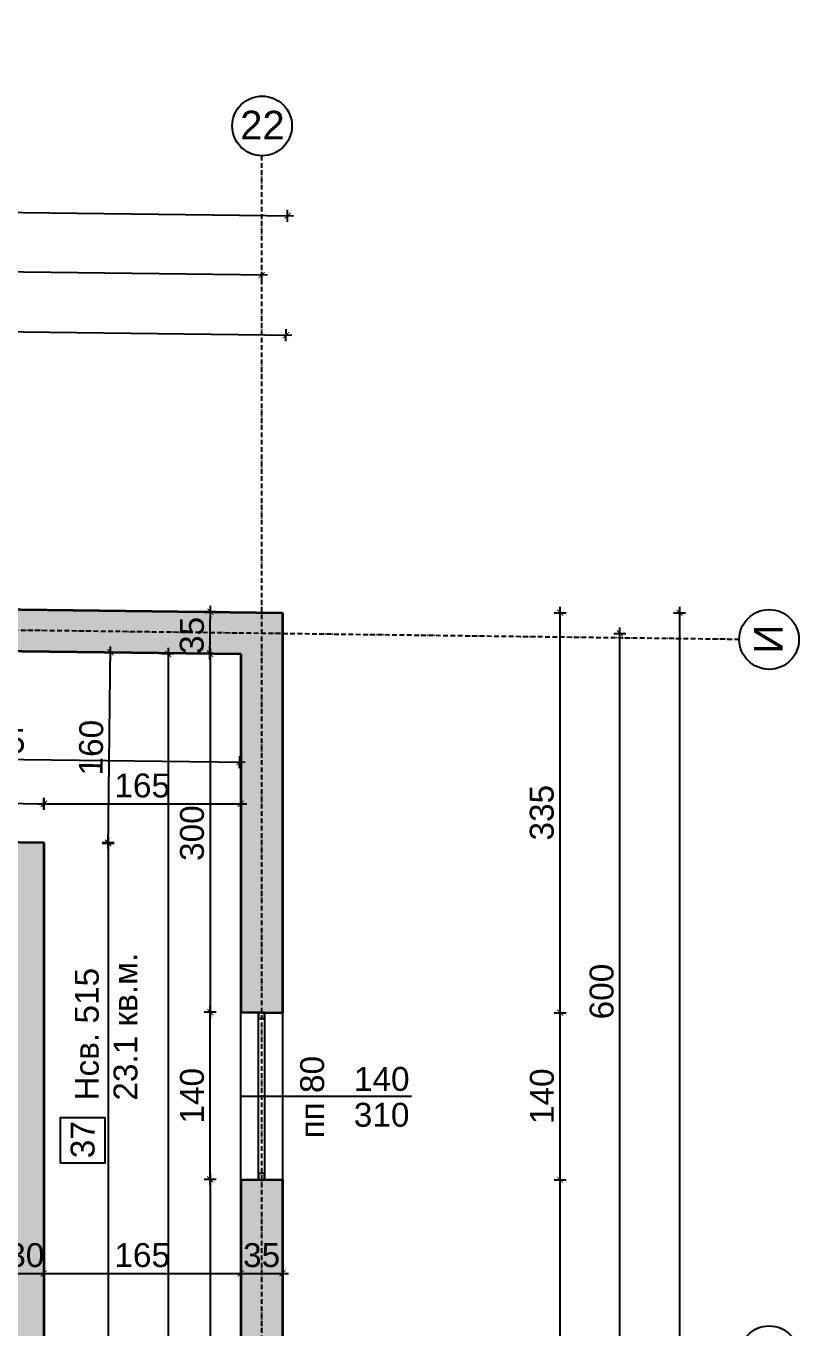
# Model space of a CAD drawing. Header units: inches. Extents: x -72385 to 39588, y -6525 to 66685.
# Drawn here: x -40437 to -39790, y 16374 to 17465 of the extents above; entities that cross this region are included whole.
import ezdxf

# ---------------------------------------------------------------- set-up
doc = ezdxf.new("R2010")
doc.units = ezdxf.units.IN
doc.header["$MEASUREMENT"] = 0
doc.linetypes.add('DashDot', pattern=[0.6, 0.4, -0.1, 0, -0.1])
for name, color, linetype, lineweight in [('Изгледни линии', 253, 'Continuous', 25), ('Надписи Hсв', 252, 'Continuous', 25), ('Надписи коти външни', 252, 'Continuous', 25), ('Надписи коти вътрешни', 252, 'Continuous', 25), ('Надписи номера на пом.', 252, 'Continuous', 25), ('Надписи Оси', 252, 'Continuous', 25), ('Надписи площ', 252, 'Continuous', 25), ('Надписи прозорци', 252, 'Continuous', 25), ('Оси', 252, 'DashDot', 25), ('Прозорци', 251, 'Continuous', 25), ('Разрезни линии', 7, 'Continuous', 35), ('Щрих стени', 254, 'Continuous', 25)]:
    doc.layers.add(name, color=color, linetype=linetype, lineweight=lineweight)
doc.styles.add('Arial Regular', font='arial.ttf')
doc.styles.get("Standard").update_dxf_attribs({"font": 'arial.ttf'})
doc.dimstyles.new('Annotative', dxfattribs={"dimscale": 0, "dimtxt": 20, "dimasz": 5, "dimexe": 5, "dimexo": 5, "dimgap": 5, "dimtad": 1, "dimdec": 0, "dimzin": 0, "dimdsep": 46, "dimtxsty": 'Standard', "dimblk": 'ARCHTICK', "dimcen": 5, "dimdle": 5, "dimadec": 0, "dimazin": 0, "dimtfac": 1, "dimtdec": 0, "dimtofl": 0, "dimtmove": 0, "dimatfit": 3, "dimldrblk": 'ARCHTICK', "dimfxl": 5, "dimfxlon": 1, "dimtolj": 1, "dimtzin": 0, "dimarcsym": 1})

# ---------------------------------------------------------------- blocks, each defined once
blk = doc.blocks.new('_ArchTick')
at = {"color": 0, "linetype": 'ByBlock', "const_width": 0.15}
blk.add_lwpolyline([(-0.5, -0.5), (0.5, 0.5)], dxfattribs=at)
blk = doc.blocks.new('*D8236')
at = {"layer": 'Defpoints', "color": 0, "ltscale": 50, "transparency": 16777216}
for p in [(-40421.9, 16813.6), (-40662.3, 16784.1), (-40422.3, 16781)]:
    blk.add_point(p, dxfattribs=at)
at = {"layer": 'Надписи коти вътрешни', "color": 0, "lineweight": -2, "ltscale": 50, "transparency": 16777216}
for p, q in [((-40666.9, 16816.7), (-40416.9, 16813.5)), ((-40662, 16811.6), (-40661.9, 16821.6)), ((-40422, 16808.6), (-40421.9, 16818.6))]:
    blk.add_line(p, q, dxfattribs=at)
at = {"layer": 'Надписи коти вътрешни', "color": 0, "lineweight": -2, "ltscale": 50, "transparency": 16777216, "xscale": 5, "yscale": 5, "zscale": 5}
for p, rotation in [((-40661.9, 16816.6), 179.2706286525471), ((-40421.9, 16813.6), 359.2706286525471)]:
    blk.add_blockref('_ArchTick', p, dxfattribs=dict(at, rotation=rotation))
at = {"layer": 'Надписи коти вътрешни', "color": 0, "ltscale": 50, "transparency": 16777216, "insert": (-40506.8, 16829.9), "char_height": 20, "attachment_point": 5, "rotation": 359.2706}
blk.add_mtext('\\A1;240', dxfattribs=at)
blk = doc.blocks.new('*D4502')
at = {"layer": 'Defpoints', "color": 0, "ltscale": 50, "transparency": 16777216}
for p in [(-40257.3, 16813.5), (-40422.3, 16781), (-40257.3, 16781)]:
    blk.add_point(p, dxfattribs=at)
at = {"layer": 'Надписи коти вътрешни', "color": 0, "lineweight": -2, "ltscale": 50, "transparency": 16777216}
for p, q in [((-40422.3, 16808.5), (-40422.3, 16818.5)), ((-40257.3, 16808.5), (-40257.3, 16818.5)), ((-40427.3, 16813.5), (-40252.3, 16813.5))]:
    blk.add_line(p, q, dxfattribs=at)
at = {"layer": 'Надписи коти вътрешни', "color": 0, "lineweight": -2, "ltscale": 50, "transparency": 16777216, "xscale": 5, "yscale": 5, "zscale": 5, "rotation": 180}
blk.add_blockref('_ArchTick', (-40422.3, 16813.5), dxfattribs=at)
at = {"layer": 'Надписи коти вътрешни', "color": 0, "lineweight": -2, "ltscale": 50, "transparency": 16777216, "xscale": 5, "yscale": 5, "zscale": 5}
blk.add_blockref('_ArchTick', (-40257.3, 16813.5), dxfattribs=at)
at = {"layer": 'Надписи коти вътрешни', "color": 0, "ltscale": 50, "transparency": 16777216, "insert": (-40339.8, 16828.7), "char_height": 20, "attachment_point": 5}
blk.add_mtext('\\A1;165', dxfattribs=at)
blk = doc.blocks.new('*D1223')
at = {"layer": 'Defpoints', "color": 0, "ltscale": 50, "transparency": 16777216}
for p in [(-40662.3, 16944.1), (-40257.3, 16939), (-40258.5, 16848.4)]:
    blk.add_point(p, dxfattribs=at)
at = {"layer": 'Надписи коти вътрешни', "color": 0, "lineweight": -2, "ltscale": 50, "transparency": 16777216}
for p, q in [((-40668.5, 16853.6), (-40253.5, 16848.3)), ((-40663.4, 16858.5), (-40663.6, 16848.5)), ((-40258.4, 16853.4), (-40258.6, 16843.4))]:
    blk.add_line(p, q, dxfattribs=at)
at = {"layer": 'Надписи коти вътрешни', "color": 0, "lineweight": -2, "ltscale": 50, "transparency": 16777216, "xscale": 5, "yscale": 5, "zscale": 5}
for p, rotation in [((-40663.5, 16853.5), 179.2706286525467), ((-40258.5, 16848.4), 359.2706286525467)]:
    blk.add_blockref('_ArchTick', p, dxfattribs=dict(at, rotation=rotation))
at = {"layer": 'Надписи коти вътрешни', "color": 0, "ltscale": 50, "transparency": 16777216, "insert": (-40460.8, 16866.2), "char_height": 20, "attachment_point": 5, "rotation": 359.2706}
blk.add_mtext('\\A1;405', dxfattribs=at)
blk = doc.blocks.new('*D1227')
at = {"layer": 'Defpoints', "color": 0, "ltscale": 50, "transparency": 16777216}
for p in [(-40257.3, 16939), (-40282.8, 16638.9), (-40257.3, 16638.9)]:
    blk.add_point(p, dxfattribs=at)
at = {"layer": 'Надписи коти вътрешни', "color": 0, "lineweight": -2, "ltscale": 50, "transparency": 16777216}
for p, q in [((-40277.8, 16939), (-40287.8, 16939)), ((-40282.8, 16944), (-40282.8, 16633.9)), ((-40277.8, 16638.9), (-40287.8, 16638.9))]:
    blk.add_line(p, q, dxfattribs=at)
at = {"layer": 'Надписи коти вътрешни', "color": 0, "lineweight": -2, "ltscale": 50, "transparency": 16777216, "xscale": 5, "yscale": 5, "zscale": 5}
for p, rotation in [((-40282.8, 16939), 90), ((-40282.8, 16638.9), 270)]:
    blk.add_blockref('_ArchTick', p, dxfattribs=dict(at, rotation=rotation))
at = {"layer": 'Надписи коти вътрешни', "color": 0, "ltscale": 50, "transparency": 16777216, "insert": (-40298, 16788.9), "char_height": 20, "attachment_point": 5, "rotation": 90}
blk.add_mtext('\\A1;300', dxfattribs=at)
blk = doc.blocks.new('*D1228')
at = {"layer": 'Defpoints', "color": 0, "ltscale": 50, "transparency": 16777216}
for p in [(-40282.8, 16638.9), (-40257.3, 16638.9), (-40257.3, 16498.9)]:
    blk.add_point(p, dxfattribs=at)
at = {"layer": 'Надписи коти вътрешни', "color": 0, "lineweight": -2, "ltscale": 50, "transparency": 16777216}
for p, q in [((-40282.8, 16493.9), (-40282.8, 16643.9)), ((-40277.8, 16638.9), (-40287.8, 16638.9)), ((-40277.8, 16498.9), (-40287.8, 16498.9))]:
    blk.add_line(p, q, dxfattribs=at)
at = {"layer": 'Надписи коти вътрешни', "color": 0, "lineweight": -2, "ltscale": 50, "transparency": 16777216, "xscale": 5, "yscale": 5, "zscale": 5}
for p, rotation in [((-40282.8, 16638.9), 90), ((-40282.8, 16498.9), 270)]:
    blk.add_blockref('_ArchTick', p, dxfattribs=dict(at, rotation=rotation))
at = {"layer": 'Надписи коти вътрешни', "color": 0, "ltscale": 50, "transparency": 16777216, "insert": (-40298, 16568.9), "char_height": 20, "attachment_point": 5, "rotation": 90}
blk.add_mtext('\\A1;140', dxfattribs=at)
blk = doc.blocks.new('*D1229')
at = {"layer": 'Defpoints', "color": 0, "ltscale": 50, "transparency": 16777216}
for p in [(-40257.3, 16498.9), (-40282.8, 15773.9), (-40257.3, 15773.9)]:
    blk.add_point(p, dxfattribs=at)
at = {"layer": 'Надписи коти вътрешни', "color": 0, "lineweight": -2, "ltscale": 50, "transparency": 16777216}
for p, q in [((-40282.8, 16503.9), (-40282.8, 15768.9)), ((-40277.8, 16498.9), (-40287.8, 16498.9)), ((-40277.8, 15773.9), (-40287.8, 15773.9))]:
    blk.add_line(p, q, dxfattribs=at)
at = {"layer": 'Надписи коти вътрешни', "color": 0, "lineweight": -2, "ltscale": 50, "transparency": 16777216, "xscale": 5, "yscale": 5, "zscale": 5}
for p, rotation in [((-40282.8, 16498.9), 90), ((-40282.8, 15773.9), 270)]:
    blk.add_blockref('_ArchTick', p, dxfattribs=dict(at, rotation=rotation))
at = {"layer": 'Надписи коти вътрешни', "color": 0, "ltscale": 50, "transparency": 16777216, "insert": (-40298, 16136.4), "char_height": 20, "attachment_point": 5, "rotation": 90}
blk.add_mtext('\\A1;725', dxfattribs=at)
blk = doc.blocks.new('*D8246')
at = {"layer": 'Defpoints', "color": 0, "ltscale": 50, "transparency": 16777216}
for p in [(-40422.3, 16781), (-40422.3, 15916), (-40368.3, 15916)]:
    blk.add_point(p, dxfattribs=at)
at = {"layer": 'Надписи коти вътрешни', "color": 0, "lineweight": -2, "ltscale": 50, "transparency": 16777216}
for p, q in [((-40368.3, 16786), (-40368.3, 15911)), ((-40373.3, 16781), (-40363.3, 16781)), ((-40373.3, 15916), (-40363.3, 15916))]:
    blk.add_line(p, q, dxfattribs=at)
at = {"layer": 'Надписи коти вътрешни', "color": 0, "lineweight": -2, "ltscale": 50, "transparency": 16777216, "xscale": 5, "yscale": 5, "zscale": 5}
for p, rotation in [((-40368.3, 16781), 90), ((-40368.3, 15916), 270)]:
    blk.add_blockref('_ArchTick', p, dxfattribs=dict(at, rotation=rotation))
at = {"layer": 'Надписи коти вътрешни', "color": 0, "ltscale": 50, "transparency": 16777216, "insert": (-40383.5, 16307.7), "char_height": 20, "attachment_point": 5, "rotation": 90}
blk.add_mtext('\\A1;865', dxfattribs=at)
blk = doc.blocks.new('*D1232')
at = {"layer": 'Defpoints', "color": 0, "ltscale": 50, "transparency": 16777216}
for p in [(-40420.3, 16941), (-40366.3, 16940.3), (-40422.3, 16781)]:
    blk.add_point(p, dxfattribs=at)
at = {"layer": 'Надписи коти вътрешни', "color": 0, "lineweight": -2, "ltscale": 50, "transparency": 16777216}
for p, q in [((-40371.3, 16940.4), (-40361.3, 16940.3)), ((-40368.4, 16775.4), (-40366.2, 16945.3)), ((-40373.3, 16780.4), (-40363.3, 16780.3))]:
    blk.add_line(p, q, dxfattribs=at)
at = {"layer": 'Надписи коти вътрешни', "color": 0, "lineweight": -2, "ltscale": 50, "transparency": 16777216, "xscale": 5, "yscale": 5, "zscale": 5}
for p, rotation in [((-40366.3, 16940.3), 89.2706286525501), ((-40368.3, 16780.4), 269.2706286525501)]:
    blk.add_blockref('_ArchTick', p, dxfattribs=dict(at, rotation=rotation))
at = {"layer": 'Надписи коти вътрешни', "color": 0, "ltscale": 50, "transparency": 16777216, "insert": (-40382.5, 16860.5), "char_height": 20, "attachment_point": 5, "rotation": 89.2706}
blk.add_mtext('\\A1;160', dxfattribs=at)
blk = doc.blocks.new('*D8247')
at = {"layer": 'Defpoints', "color": 0, "ltscale": 50, "transparency": 16777216}
for p in [(-40257.3, 16939), (-40318.1, 15773.9), (-40257.3, 15773.9)]:
    blk.add_point(p, dxfattribs=at)
at = {"layer": 'Надписи коти вътрешни', "color": 0, "lineweight": -2, "ltscale": 50, "transparency": 16777216}
for p, q in [((-40313.1, 16939), (-40323.1, 16939)), ((-40318.1, 16944), (-40318.1, 15768.9)), ((-40313.1, 15773.9), (-40323.1, 15773.9))]:
    blk.add_line(p, q, dxfattribs=at)
at = {"layer": 'Надписи коти вътрешни', "color": 0, "lineweight": -2, "ltscale": 50, "transparency": 16777216, "xscale": 5, "yscale": 5, "zscale": 5}
for p, rotation in [((-40318.1, 16939), 90), ((-40318.1, 15773.9), 270)]:
    blk.add_blockref('_ArchTick', p, dxfattribs=dict(at, rotation=rotation))
at = {"layer": 'Надписи коти вътрешни', "color": 0, "ltscale": 50, "transparency": 16777216, "insert": (-40333.3, 16309.7), "char_height": 20, "attachment_point": 5, "rotation": 90}
blk.add_mtext('\\A1;1165', dxfattribs=at)
blk = doc.blocks.new('*D5493')
at = {"layer": 'Defpoints', "color": 0, "ltscale": 50, "transparency": 16777216}
for p in [(-40219.4, 17206), (-40717.3, 16979.8), (-40222.3, 16973.5)]:
    blk.add_point(p, dxfattribs=at)
at = {"layer": 'Надписи коти външни', "color": 0, "lineweight": -2, "ltscale": 50, "transparency": 16777216}
for p, q in [((-40719.4, 17212.4), (-40214.4, 17205.9)), ((-40714.4, 17207.3), (-40714.3, 17217.3)), ((-40219.4, 17201), (-40219.3, 17211))]:
    blk.add_line(p, q, dxfattribs=at)
at = {"layer": 'Надписи коти външни', "color": 0, "lineweight": -2, "ltscale": 50, "transparency": 16777216, "xscale": 5, "yscale": 5, "zscale": 5}
for p, rotation in [((-40714.4, 17212.3), 179.2706286525475), ((-40219.4, 17206), 359.2706286525474)]:
    blk.add_blockref('_ArchTick', p, dxfattribs=dict(at, rotation=rotation))
at = {"layer": 'Надписи коти външни', "color": 0, "ltscale": 50, "transparency": 16777216, "insert": (-40466.7, 17224.4), "char_height": 20, "attachment_point": 5, "rotation": 359.2706}
blk.add_mtext('\\A1;495', dxfattribs=at)
blk = doc.blocks.new('*D5492')
at = {"layer": 'Defpoints', "color": 0, "ltscale": 50, "transparency": 16777216}
for p in [(-41124.8, 17267.5), (-41124.8, 17267.5), (-40239.8, 17256.3)]:
    blk.add_point(p, dxfattribs=at)
at = {"layer": 'Надписи коти външни', "color": 0, "lineweight": -2, "ltscale": 50, "transparency": 16777216}
for p, q in [((-40234.8, 17256.2), (-41129.8, 17267.6)), ((-41124.8, 17267.5), (-41124.9, 17262.5)), ((-40239.8, 17256.3), (-40239.9, 17251.3))]:
    blk.add_line(p, q, dxfattribs=at)
at = {"layer": 'Надписи коти външни', "color": 0, "lineweight": -2, "ltscale": 50, "transparency": 16777216, "xscale": 5, "yscale": 5, "zscale": 5}
for p, rotation in [((-41124.8, 17267.5), 179.2706286525471), ((-40239.8, 17256.3), 359.2706286525471)]:
    blk.add_blockref('_ArchTick', p, dxfattribs=dict(at, rotation=rotation))
at = {"layer": 'Надписи коти външни', "color": 0, "ltscale": 50, "transparency": 16777216, "insert": (-40682.1, 17277.1), "char_height": 20, "attachment_point": 5, "rotation": 359.2706}
blk.add_mtext('\\A1;885', dxfattribs=at)
blk = doc.blocks.new('*D5410')
at = {"layer": 'Defpoints', "color": 0, "ltscale": 50, "transparency": 16777216}
for p in [(-40218.1, 17306), (-52317.3, 17127.5), (-40222.3, 16973.5)]:
    blk.add_point(p, dxfattribs=at)
at = {"layer": 'Надписи коти външни', "color": 0, "lineweight": -2, "ltscale": 50, "transparency": 16777216}
for p, q in [((-52318.1, 17460), (-40213.1, 17305.9)), ((-52313.2, 17455), (-52313, 17465)), ((-40218.2, 17301), (-40218, 17311))]:
    blk.add_line(p, q, dxfattribs=at)
at = {"layer": 'Надписи коти външни', "color": 0, "lineweight": -2, "ltscale": 50, "transparency": 16777216, "xscale": 5, "yscale": 5, "zscale": 5}
for p, rotation in [((-52313.1, 17460), 179.2706286525472), ((-40218.1, 17306), 359.2706286525473)]:
    blk.add_blockref('_ArchTick', p, dxfattribs=dict(at, rotation=rotation))
at = {"layer": 'Надписи коти външни', "color": 0, "ltscale": 50, "transparency": 16777216, "insert": (-46265.4, 17398.2), "char_height": 20, "attachment_point": 5, "rotation": 359.2706}
blk.add_mtext('\\A1;12095', dxfattribs=at)
blk = doc.blocks.new('*D5402')
at = {"layer": 'Defpoints', "color": 0, "ltscale": 50, "transparency": 16777216}
for p in [(-40222.3, 16498.5), (-39989.8, 16498.5), (-40222.3, 15743.2)]:
    blk.add_point(p, dxfattribs=at)
at = {"layer": 'Надписи коти външни', "color": 0, "lineweight": -2, "ltscale": 50, "transparency": 16777216}
for p, q in [((-39989.8, 15738.2), (-39989.8, 16503.5)), ((-39994.8, 16498.5), (-39984.8, 16498.5)), ((-39994.8, 15743.2), (-39984.8, 15743.2))]:
    blk.add_line(p, q, dxfattribs=at)
at = {"layer": 'Надписи коти външни', "color": 0, "lineweight": -2, "ltscale": 50, "transparency": 16777216, "xscale": 5, "yscale": 5, "zscale": 5}
for p, rotation in [((-39989.8, 16498.5), 90), ((-39989.8, 15743.2), 270)]:
    blk.add_blockref('_ArchTick', p, dxfattribs=dict(at, rotation=rotation))
at = {"layer": 'Надписи коти външни', "color": 0, "ltscale": 50, "transparency": 16777216, "insert": (-40005, 16120.8), "char_height": 20, "attachment_point": 5, "rotation": 90}
blk.add_mtext('\\A1;755', dxfattribs=at)
blk = doc.blocks.new('*D5403')
at = {"layer": 'Defpoints', "color": 0, "ltscale": 50, "transparency": 16777216}
for p in [(-40222.3, 16638.5), (-39989.8, 16638.5), (-40222.3, 16498.5)]:
    blk.add_point(p, dxfattribs=at)
at = {"layer": 'Надписи коти външни', "color": 0, "lineweight": -2, "ltscale": 50, "transparency": 16777216}
for p, q in [((-39989.8, 16493.5), (-39989.8, 16643.5)), ((-39994.8, 16638.5), (-39984.8, 16638.5)), ((-39994.8, 16498.5), (-39984.8, 16498.5))]:
    blk.add_line(p, q, dxfattribs=at)
at = {"layer": 'Надписи коти външни', "color": 0, "lineweight": -2, "ltscale": 50, "transparency": 16777216, "xscale": 5, "yscale": 5, "zscale": 5}
for p, rotation in [((-39989.8, 16638.5), 90), ((-39989.8, 16498.5), 270)]:
    blk.add_blockref('_ArchTick', p, dxfattribs=dict(at, rotation=rotation))
at = {"layer": 'Надписи коти външни', "color": 0, "ltscale": 50, "transparency": 16777216, "insert": (-40005, 16568.5), "char_height": 20, "attachment_point": 5, "rotation": 90}
blk.add_mtext('\\A1;140', dxfattribs=at)
blk = doc.blocks.new('*D5404')
at = {"layer": 'Defpoints', "color": 0, "ltscale": 50, "transparency": 16777216}
for p in [(-40222.3, 16973.5), (-39989.8, 16973.5), (-40222.3, 16638.5)]:
    blk.add_point(p, dxfattribs=at)
at = {"layer": 'Надписи коти външни', "color": 0, "lineweight": -2, "ltscale": 50, "transparency": 16777216}
for p, q in [((-39994.8, 16973.5), (-39984.8, 16973.5)), ((-39989.8, 16633.5), (-39989.8, 16978.5)), ((-39994.8, 16638.5), (-39984.8, 16638.5))]:
    blk.add_line(p, q, dxfattribs=at)
at = {"layer": 'Надписи коти външни', "color": 0, "lineweight": -2, "ltscale": 50, "transparency": 16777216, "xscale": 5, "yscale": 5, "zscale": 5}
for p, rotation in [((-39989.8, 16973.5), 90), ((-39989.8, 16638.5), 270)]:
    blk.add_blockref('_ArchTick', p, dxfattribs=dict(at, rotation=rotation))
at = {"layer": 'Надписи коти външни', "color": 0, "ltscale": 50, "transparency": 16777216, "insert": (-40005.1, 16806), "char_height": 20, "attachment_point": 5, "rotation": 90}
blk.add_mtext('\\A1;335', dxfattribs=at)
blk = doc.blocks.new('*D5405')
at = {"layer": 'Defpoints', "color": 0, "ltscale": 50, "transparency": 16777216}
for p in [(-40222.3, 16973.5), (-40222.3, 15138.4), (-39889.8, 15138.4)]:
    blk.add_point(p, dxfattribs=at)
at = {"layer": 'Надписи коти външни', "color": 0, "lineweight": -2, "ltscale": 50, "transparency": 16777216}
for p, q in [((-39894.8, 16973.5), (-39884.8, 16973.5)), ((-39889.8, 16978.5), (-39889.8, 15133.4)), ((-39894.8, 15138.4), (-39884.8, 15138.4))]:
    blk.add_line(p, q, dxfattribs=at)
at = {"layer": 'Надписи коти външни', "color": 0, "lineweight": -2, "ltscale": 50, "transparency": 16777216, "xscale": 5, "yscale": 5, "zscale": 5}
for p, rotation in [((-39889.8, 16973.5), 90), ((-39889.8, 15138.4), 270)]:
    blk.add_blockref('_ArchTick', p, dxfattribs=dict(at, rotation=rotation))
at = {"layer": 'Надписи коти външни', "color": 0, "ltscale": 50, "transparency": 16777216, "insert": (-39905.1, 16055.9), "char_height": 20, "attachment_point": 5, "rotation": 90}
blk.add_mtext('\\A1;1835', dxfattribs=at)
blk = doc.blocks.new('*D5408')
at = {"layer": 'Defpoints', "color": 0, "ltscale": 50, "transparency": 16777216}
for p in [(-40239.8, 16956.2), (-39939.8, 16956.2), (-40239.8, 16356.2)]:
    blk.add_point(p, dxfattribs=at)
at = {"layer": 'Надписи коти външни', "color": 0, "lineweight": -2, "ltscale": 50, "transparency": 16777216}
for p, q in [((-39939.8, 16351.2), (-39939.8, 16961.2)), ((-39944.8, 16956.2), (-39934.8, 16956.2)), ((-39944.8, 16356.2), (-39934.8, 16356.2))]:
    blk.add_line(p, q, dxfattribs=at)
at = {"layer": 'Надписи коти външни', "color": 0, "lineweight": -2, "ltscale": 50, "transparency": 16777216, "xscale": 5, "yscale": 5, "zscale": 5}
for p, rotation in [((-39939.8, 16956.2), 90), ((-39939.8, 16356.2), 270)]:
    blk.add_blockref('_ArchTick', p, dxfattribs=dict(at, rotation=rotation))
at = {"layer": 'Надписи коти външни', "color": 0, "ltscale": 50, "transparency": 16777216, "insert": (-39955, 16656.2), "char_height": 20, "attachment_point": 5, "rotation": 90}
blk.add_mtext('\\A1;600', dxfattribs=at)
blk = doc.blocks.new('*D7735')
at = {"layer": 'Defpoints', "color": 0, "ltscale": 10, "transparency": 16777216}
for p in [(-40282.6, 16974.3), (-40262.8, 16974), (-40263.2, 16939)]:
    blk.add_point(p, dxfattribs=at)
at = {"layer": 'Надписи коти вътрешни', "color": 0, "lineweight": -2, "ltscale": 10, "transparency": 16777216}
for p, q in [((-40277.6, 16974.2), (-40287.6, 16974.3)), ((-40283.1, 16934.3), (-40282.6, 16979.3)), ((-40278.1, 16939.2), (-40288.1, 16939.3))]:
    blk.add_line(p, q, dxfattribs=at)
at = {"layer": 'Надписи коти вътрешни', "color": 0, "lineweight": -2, "ltscale": 10, "transparency": 16777216, "xscale": 5, "yscale": 5, "zscale": 5}
for p, rotation in [((-40282.6, 16974.3), 89.27062865254527), ((-40283.1, 16939.3), 269.2706286525453)]:
    blk.add_blockref('_ArchTick', p, dxfattribs=dict(at, rotation=rotation))
at = {"layer": 'Надписи коти вътрешни', "color": 0, "ltscale": 10, "transparency": 16777216, "insert": (-40298.1, 16954.5), "char_height": 20, "attachment_point": 5, "rotation": 89.2706}
blk.add_mtext('\\A1;35', dxfattribs=at)
blk = doc.blocks.new('*D7757')
at = {"layer": 'Defpoints', "color": 0, "ltscale": 10, "transparency": 16777216}
for p in [(-40452.3, 16434.7), (-40422.3, 16434.7), (-40422.3, 16420.1)]:
    blk.add_point(p, dxfattribs=at)
at = {"layer": 'Надписи коти вътрешни', "color": 0, "lineweight": -2, "ltscale": 10, "transparency": 16777216}
for p, q in [((-40452.3, 16425.1), (-40452.3, 16415.1)), ((-40422.3, 16425.1), (-40422.3, 16415.1)), ((-40457.3, 16420.1), (-40417.3, 16420.1))]:
    blk.add_line(p, q, dxfattribs=at)
at = {"layer": 'Надписи коти вътрешни', "color": 0, "lineweight": -2, "ltscale": 10, "transparency": 16777216, "xscale": 5, "yscale": 5, "zscale": 5, "rotation": 180}
blk.add_blockref('_ArchTick', (-40452.3, 16420.1), dxfattribs=at)
at = {"layer": 'Надписи коти вътрешни', "color": 0, "lineweight": -2, "ltscale": 10, "transparency": 16777216, "xscale": 5, "yscale": 5, "zscale": 5}
blk.add_blockref('_ArchTick', (-40422.3, 16420.1), dxfattribs=at)
at = {"layer": 'Надписи коти вътрешни', "color": 0, "ltscale": 10, "transparency": 16777216, "insert": (-40437.3, 16435.3), "char_height": 20, "attachment_point": 5}
blk.add_mtext('\\A1;30', dxfattribs=at)
blk = doc.blocks.new('*D7758')
at = {"layer": 'Defpoints', "color": 0, "ltscale": 10, "transparency": 16777216}
for p in [(-40422.3, 16445.6), (-40257.3, 16445.6), (-40257.3, 16420.1)]:
    blk.add_point(p, dxfattribs=at)
at = {"layer": 'Надписи коти вътрешни', "color": 0, "lineweight": -2, "ltscale": 10, "transparency": 16777216}
for p, q in [((-40422.3, 16425.1), (-40422.3, 16415.1)), ((-40257.3, 16425.1), (-40257.3, 16415.1)), ((-40427.3, 16420.1), (-40252.3, 16420.1))]:
    blk.add_line(p, q, dxfattribs=at)
at = {"layer": 'Надписи коти вътрешни', "color": 0, "lineweight": -2, "ltscale": 10, "transparency": 16777216, "xscale": 5, "yscale": 5, "zscale": 5, "rotation": 180}
blk.add_blockref('_ArchTick', (-40422.3, 16420.1), dxfattribs=at)
at = {"layer": 'Надписи коти вътрешни', "color": 0, "lineweight": -2, "ltscale": 10, "transparency": 16777216, "xscale": 5, "yscale": 5, "zscale": 5}
blk.add_blockref('_ArchTick', (-40257.3, 16420.1), dxfattribs=at)
at = {"layer": 'Надписи коти вътрешни', "color": 0, "ltscale": 10, "transparency": 16777216, "insert": (-40339.8, 16435.3), "char_height": 20, "attachment_point": 5}
blk.add_mtext('\\A1;165', dxfattribs=at)
blk = doc.blocks.new('*D7759')
at = {"layer": 'Defpoints', "color": 0, "ltscale": 10, "transparency": 16777216}
for p in [(-40257.3, 16445.6), (-40222.3, 16445.6), (-40222.3, 16420.1)]:
    blk.add_point(p, dxfattribs=at)
at = {"layer": 'Надписи коти вътрешни', "color": 0, "lineweight": -2, "ltscale": 10, "transparency": 16777216}
for p, q in [((-40257.3, 16425.1), (-40257.3, 16415.1)), ((-40222.3, 16425.1), (-40222.3, 16415.1)), ((-40262.3, 16420.1), (-40217.3, 16420.1))]:
    blk.add_line(p, q, dxfattribs=at)
at = {"layer": 'Надписи коти вътрешни', "color": 0, "lineweight": -2, "ltscale": 10, "transparency": 16777216, "xscale": 5, "yscale": 5, "zscale": 5, "rotation": 180}
blk.add_blockref('_ArchTick', (-40257.3, 16420.1), dxfattribs=at)
at = {"layer": 'Надписи коти вътрешни', "color": 0, "lineweight": -2, "ltscale": 10, "transparency": 16777216, "xscale": 5, "yscale": 5, "zscale": 5}
blk.add_blockref('_ArchTick', (-40222.3, 16420.1), dxfattribs=at)
at = {"layer": 'Надписи коти вътрешни', "color": 0, "ltscale": 10, "transparency": 16777216, "insert": (-40239.8, 16435.3), "char_height": 20, "attachment_point": 5}
blk.add_mtext('\\A1;35', dxfattribs=at)

msp = doc.modelspace()

# ---------------------------------------------------------------- hatches: boundary and pattern name
at = {"layer": 'Щрих стени', "ltscale": 10}
h = msp.add_hatch(color=256, dxfattribs=at)
h.dxf.hatch_style = 1
h.paths.add_polyline_path([(-42607.3, 17003.9), (-42642.3, 17004.3), (-42642.3, 16969.3), (-42607.3, 16968.9)])
h.paths.add_polyline_path([(-42307.3, 17000.1), (-42342.3, 17000.5), (-42342.3, 16930.5), (-42307.3, 16930.1)])
h.paths.add_polyline_path([(-42007.3, 16996.2), (-42042.3, 16996.7), (-42042.3, 16961.7), (-42007.3, 16961.2)])
h.paths.add_polyline_path([(-41669.8, 16389.4), (-41704.8, 16389.8), (-41704.8, 16414.8), (-41724.8, 16415.1), (-41724.8, 16485.1), (-41739.8, 16485.3), (-41739.8, 16415.3), (-41744.8, 16415.3), (-41769.8, 16415.7), (-41769.8, 16390.7), (-42304.8, 16397.5), (-42304.8, 16422.5), (-42344.8, 16423), (-42344.8, 16398), (-42534.8, 16400.4), (-42534.8, 16370.4), (-42344.8, 16368), (-42344.8, 16343), (-42304.8, 16342.5), (-42304.8, 16367.5), (-41744.8, 16360.3), (-41744.8, 16335.3), (-41704.8, 16334.8), (-41704.8, 16359.8), (-41669.8, 16359.4)])
h.paths.add_polyline_path([(-41707.3, 16992.4), (-41742.3, 16992.9), (-41742.3, 16922.9), (-41739.8, 16922.8), (-41739.8, 16575.3), (-41724.8, 16575.1), (-41724.8, 16922.6), (-41707.3, 16922.4)])
h.paths.add_polyline_path([(-41407.3, 16988.6), (-41442.3, 16989), (-41442.3, 16954), (-41407.3, 16953.6)])
h.paths.add_polyline_path([(-41112.3, 16949.8), (-40882.3, 16946.9), (-40882.3, 16966.9), (-40907.3, 16967.2), (-40907.3, 16982.2), (-41142.3, 16985.2), (-41142.3, 16407.9), (-41144.8, 16408), (-41144.8, 16382.7), (-41579.8, 16388.2), (-41579.8, 16358.2), (-41144.8, 16352.7), (-41144.8, 16328), (-41104.8, 16327.4), (-41104.8, 16352.2), (-40962.3, 16350.4), (-40962.3, 15907.8), (-40932.3, 15907.5), (-40932.3, 16757.5), (-40917.3, 16757.3), (-40917.3, 16787.3), (-40962.3, 16787.9), (-40962.3, 16380.4), (-41104.8, 16382.2), (-41104.8, 16407.5), (-41112.3, 16407.6), (-41112.3, 16759.8), (-41102.3, 16759.7), (-41102.3, 16789.7), (-41112.3, 16789.8)])
h.paths.add_polyline_path([(-40222.3, 16973.5), (-40717.3, 16979.8), (-40717.3, 16964.8), (-40742.3, 16965.1), (-40742.3, 16945.1), (-40692.3, 16944.5), (-40692.3, 16939.5), (-40662.3, 16939.1), (-40662.3, 16944.1), (-40257.3, 16939), (-40257.3, 16638.9), (-40222.3, 16638.5)])
h.paths.add_polyline_path([(-40662.3, 16809.1), (-40692.3, 16809.5), (-40692.3, 16784.5), (-40817.3, 16786.1), (-40817.3, 16756.1), (-40452.3, 16751.4), (-40452.3, 15916.4), (-40422.3, 15916), (-40422.3, 16781), (-40662.3, 16784.1)])
h.paths.add_polyline_path([(-40634.8, 16383.7), (-40724.8, 16384.9), (-40724.8, 16339.9), (-40634.8, 16338.7)], flags=17)
h.paths.add_polyline_path([(-40857.3, 15781.5), (-40932.3, 15782.5), (-40932.3, 15807.5), (-40962.3, 15807.8), (-40962.3, 15782.8), (-40987.3, 15783.2), (-40987.3, 15753.2), (-40857.3, 15751.5)])
h.paths.add_polyline_path([(-40222.3, 16498.5), (-40257.3, 16498.9), (-40257.3, 15773.9), (-40422.3, 15776), (-40422.3, 15816), (-40452.3, 15816.3), (-40452.3, 15776.3), (-40767.3, 15780.4), (-40767.3, 15750.4), (-40207.3, 15743.2), (-40207.3, 15763.2), (-40222.3, 15763.4)])

# ---------------------------------------------------------------- linework, layer by layer
at = {"layer": 'Изгледни линии', "ltscale": 50}
for p, q in [((-40257.3, 16498.9), (-40257.3, 16638.9)), ((-40222.3, 16638.5), (-40222.3, 16498.5))]:
    msp.add_line(p, q, dxfattribs=at)
at = {"layer": 'Надписи номера на пом.', "ltscale": 50}
msp.add_lwpolyline([(-40408.4, 16512.8), (-40370.9, 16512.8), (-40370.9, 16550.3), (-40408.4, 16550.3)], close=True, dxfattribs=at)
at = {"layer": 'Надписи Оси', "ltscale": 50}
for centre in [(-40239.4, 17381.3), (-39814.8, 16951.1), (-39814.8, 16351.1)]:
    msp.add_circle(centre, 25, dxfattribs=at)
at = {"layer": 'Надписи прозорци', "ltscale": 50}
msp.add_line((-40257.3, 16568.5), (-40114.2, 16568.5), dxfattribs=at)
at = {"layer": 'Оси', "ltscale": 10}
for p, q in [((-40239.8, 17356.3), (-40239.8, 14756.1)), ((-39839.8, 16951.1), (-52699.8, 17114.9))]:
    msp.add_line(p, q, dxfattribs=at)
at = {"layer": 'Прозорци', "ltscale": 50}
for p, q in [((-40242.3, 16498.7), (-40242.3, 16638.7)), ((-40237.3, 16638.7), (-40237.3, 16498.7))]:
    msp.add_line(p, q, dxfattribs=at)
for points in [[(-40242.3, 16633.7), (-40237.3, 16633.7), (-40237.3, 16638.7), (-40242.3, 16638.7), (-40242.3, 16633.7)], [(-40242.3, 16498.7), (-40237.3, 16498.7), (-40237.3, 16503.7), (-40242.3, 16503.7), (-40242.3, 16498.7)]]:
    msp.add_lwpolyline(points, dxfattribs=at)
at = {"layer": 'Разрезни линии', "ltscale": 50}
for p, q in [((-40717.3, 16979.8), (-40222.3, 16973.5)), ((-40222.3, 16973.5), (-40222.3, 16638.5)), ((-40662.3, 16944.1), (-40257.3, 16939)), ((-40257.3, 16939), (-40257.3, 16638.9)), ((-40662.3, 16784.1), (-40422.3, 16781)), ((-40422.3, 16781), (-40422.3, 15916)), ((-40257.3, 16638.9), (-40222.3, 16638.5)), ((-40257.3, 16498.9), (-40222.3, 16498.5)), ((-40257.3, 16498.9), (-40257.3, 15773.9)), ((-40222.3, 16498.5), (-40222.3, 15763.4))]:
    msp.add_line(p, q, dxfattribs=at)

# ---------------------------------------------------------------- texts
at = {"layer": 'Надписи Hсв', "ltscale": 100, "insert": (-40396.2, 16564.9), "char_height": 20, "width": 180.489, "attachment_point": 1, "rotation": 90, "style": 'Arial Regular'}
msp.add_mtext('\\pxt8;Hсв. 515', dxfattribs=at)
at = {"layer": 'Надписи номера на пом.', "ltscale": 100, "insert": (-40399.7, 16441.9), "char_height": 20, "width": 180.489, "attachment_point": 1, "rotation": 90, "style": 'Arial Regular'}
msp.add_mtext('\\pxqc;37', dxfattribs=at)
at = {"layer": 'Надписи Оси', "ltscale": 100, "insert": (-40252.7, 17394), "char_height": 24, "width": 27.213, "attachment_point": 1, "style": 'Arial Regular'}
msp.add_mtext('\\pxqc;22', dxfattribs=at)
at = {"layer": 'Надписи Оси', "ltscale": 100, "insert": (-39827.6, 16937.8), "char_height": 24, "width": 27.213, "attachment_point": 1, "rotation": 90, "style": 'Arial Regular'}
msp.add_mtext('\\pxqc;И', dxfattribs=at)
at = {"layer": 'Надписи площ', "ltscale": 100, "insert": (-40363.8, 16564.8), "char_height": 20, "width": 180.489, "attachment_point": 1, "rotation": 90, "style": 'Arial Regular'}
msp.add_mtext('23.1 кв.м.', dxfattribs=at)
at = {"layer": 'Надписи прозорци', "ltscale": 100, "insert": (-40207.5, 16533.2), "char_height": 20, "width": 180.489, "attachment_point": 1, "rotation": 90, "style": 'Arial Regular'}
msp.add_mtext('пп 80', dxfattribs=at)
at = {"layer": 'Надписи прозорци', "ltscale": 100, "char_height": 20, "width": 180.489, "attachment_point": 1, "style": 'Arial Regular'}
for s, insert in [('140', (-40162.5, 16593)), ('310', (-40162.6, 16563))]:
    msp.add_mtext(s, dxfattribs=dict(at, insert=insert))

# ---------------------------------------------------------------- dimensions: what is measured, and where the dimension line sits
at = {"layer": 'Надписи коти външни', "ltscale": 50}
dim = msp.add_aligned_dim(p1=(-52317.3, 17127.5), p2=(-40222.3, 16973.5), distance=332.5, text='12095', dimstyle='Annotative', override={"dimscale": 0, "dimtix": 0, "dimtofl": 0, "dimtmove": 0, "dimatfit": 3}, dxfattribs=at)
dim.commit()
dim.dimension.update_dxf_attribs({"geometry": '*D5410', "text_midpoint": (-46265.4, 17398.2)})
for p1, p2, distance, picture, middle in [((-40239.8, 17256.3), (-41124.8, 17267.5), 0, '*D5492', (-40682.1, 17277.1)), ((-40717.3, 16979.8), (-40222.3, 16973.5), 232.5, '*D5493', (-40466.7, 17224.4)), ((-40222.3, 16638.5), (-40222.3, 16973.5), -232.5, '*D5404', (-40005.1, 16806)), ((-40222.3, 16973.5), (-40222.3, 15138.4), 332.5, '*D5405', (-39905.1, 16055.9)), ((-40239.8, 16356.2), (-40239.8, 16956.2), -300, '*D5408', (-39955, 16656.2)), ((-40222.3, 16498.5), (-40222.3, 16638.5), -232.5, '*D5403', (-40005, 16568.5)), ((-40222.3, 15743.2), (-40222.3, 16498.5), -232.5, '*D5402', (-40005, 16120.8))]:
    dim = msp.add_aligned_dim(p1=p1, p2=p2, distance=distance, dimstyle='Annotative', override={"dimscale": 0, "dimtix": 0, "dimtofl": 0, "dimtmove": 0, "dimatfit": 3}, dxfattribs=at)
    dim.commit()
    dim.dimension.update_dxf_attribs({"geometry": picture, "text_midpoint": middle})
at = {"layer": 'Надписи коти вътрешни', "ltscale": 10}
for base, p1, p2, angle, picture, middle in [((-40282.6, 16974.3), (-40263.2, 16939), (-40262.8, 16974), 89.2706, '*D7735', (-40282.9, 16954.3)), ((-40422.3, 16420.1), (-40452.3, 16434.7), (-40422.3, 16434.7), 0, '*D7757', (-40437.3, 16420.1)), ((-40222.3, 16420.1), (-40257.3, 16445.6), (-40222.3, 16445.6), 0, '*D7759', (-40239.8, 16420.1))]:
    dim = msp.add_linear_dim(base=base, p1=p1, p2=p2, angle=angle, dimstyle='Annotative', override={"dimscale": 0, "dimtix": 0, "dimtofl": 0, "dimtmove": 0, "dimatfit": 3}, dxfattribs=at)
    dim.commit()
    dim.dimension.update_dxf_attribs({"geometry": picture, "text_midpoint": middle, "dimtype": 129})
at = {"layer": 'Надписи коти вътрешни', "ltscale": 50}
for p1, p2, distance, picture, middle in [((-40662.3, 16944.1), (-40257.3, 16939), -90.6, '*D1223', (-40460.8, 16866.2)), ((-40422.3, 16781), (-40420.3, 16941), -54, '*D1232', (-40382.5, 16860.5))]:
    dim = msp.add_aligned_dim(p1=p1, p2=p2, distance=distance, dimstyle='Annotative', override={"dimscale": 0, "dimtix": 0, "dimtofl": 0, "dimtmove": 0, "dimatfit": 3}, dxfattribs=at)
    dim.commit()
    dim.dimension.update_dxf_attribs({"geometry": picture, "text_midpoint": middle})
for base, p1, p2, angle, picture, middle, dimtype in [((-40318.1, 15773.9), (-40257.3, 16939), (-40257.3, 15773.9), 90, '*D8247', (-40318.1, 16309.7), 128), ((-40421.9, 16813.6), (-40662.3, 16784.1), (-40422.3, 16781), 359.2706, '*D8236', (-40507, 16814.7), 129), ((-40368.3, 15916), (-40422.3, 16781), (-40422.3, 15916), 90, '*D8246', (-40368.3, 16307.7), 128)]:
    dim = msp.add_linear_dim(base=base, p1=p1, p2=p2, angle=angle, dimstyle='Annotative', override={"dimscale": 0, "dimtix": 0, "dimtofl": 0, "dimtmove": 0, "dimatfit": 3}, dxfattribs=at)
    dim.commit()
    dim.dimension.update_dxf_attribs({"geometry": picture, "text_midpoint": middle, "dimtype": dimtype})
for base, p1, p2, picture, middle in [((-40282.8, 16638.9), (-40257.3, 16939), (-40257.3, 16638.9), '*D1227', (-40298, 16788.9)), ((-40282.8, 16638.9), (-40257.3, 16498.9), (-40257.3, 16638.9), '*D1228', (-40298, 16568.9)), ((-40282.8, 15773.9), (-40257.3, 16498.9), (-40257.3, 15773.9), '*D1229', (-40298, 16136.4))]:
    dim = msp.add_linear_dim(base=base, p1=p1, p2=p2, angle=90, dimstyle='Annotative', override={"dimscale": 0, "dimtix": 0, "dimtofl": 0, "dimtmove": 0, "dimatfit": 3}, dxfattribs=at)
    dim.commit()
    dim.dimension.update_dxf_attribs({"geometry": picture, "text_midpoint": middle})
dim = msp.add_linear_dim(base=(-40257.3, 16813.5), p1=(-40422.3, 16781), p2=(-40257.3, 16781), dimstyle='Annotative', override={"dimscale": 0, "dimtix": 0, "dimtofl": 0, "dimtmove": 0, "dimatfit": 3}, dxfattribs=at)
dim.commit()
dim.dimension.update_dxf_attribs({"geometry": '*D4502', "text_midpoint": (-40339.8, 16828.7)})
at = {"layer": 'Надписи коти вътрешни', "ltscale": 10}
dim = msp.add_aligned_dim(p1=(-40422.3, 16445.6), p2=(-40257.3, 16445.6), distance=-25.4, dimstyle='Annotative', override={"dimscale": 0, "dimtix": 0, "dimtofl": 0, "dimtmove": 0, "dimatfit": 3}, dxfattribs=at)
dim.commit()
dim.dimension.update_dxf_attribs({"geometry": '*D7758', "text_midpoint": (-40339.8, 16435.3)})

doc.saveas('drawing.dxf')
